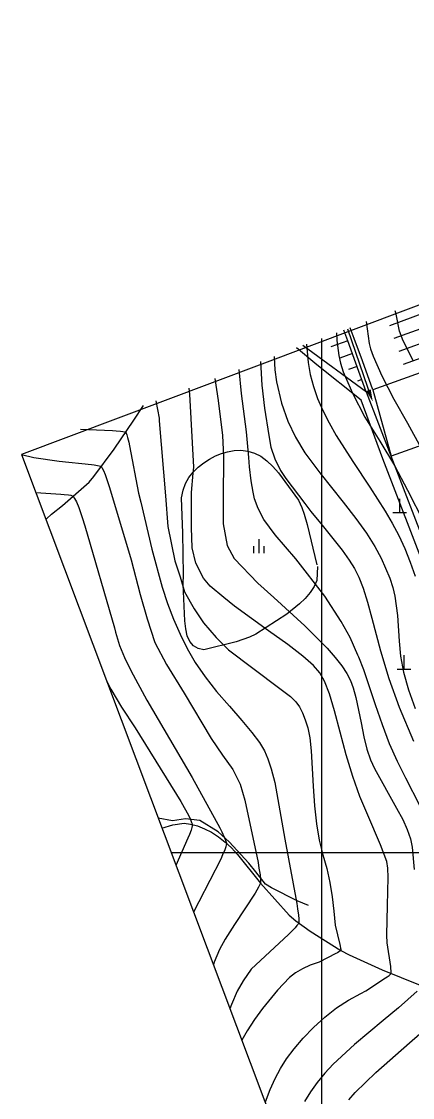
# Model space of a CAD drawing. Extents: x 217521 to 218543, y 254603 to 255798.
# Drawn here: x 217737.2 to 217793.7, y 255410.5 to 255566.1 of the extents above; entities that cross this region are included whole.
import ezdxf

# ---------------------------------------------------------------- set-up
doc = ezdxf.new("R2010")
doc.units = 0
doc.header["$LTSCALE"] = 12
doc.header["$MEASUREMENT"] = 0
for name, pattern in [('AD0023', [6, 5, -1]), ('CONTIN', [1000.001, 1000, -0.001]), ('DASHED', [0.75, 0.5, -0.25])]:
    doc.linetypes.add(name, pattern=pattern)
for name, color, linetype in [('AB002', 29, 'CONTINUOUS'), ('AD0023', 1, 'AD0023'), ('BA003', 166, 'CONTINUOUS'), ('CAA001', 252, 'CONTINUOUS'), ('CAA002', 251, 'CONTINUOUS'), ('CD-SDLL-TYP6', 4, 'H-DICHL06'), ('CD-SDLV-TYP1', 4, 'H-DICHV01'), ('CE-SLOP-BORD', 4, 'CONTINUOUS'), ('CE-SLOP-FILL', 1, 'CONTINUOUS'), ('CV-GRID-BORD', 4, 'CONTINUOUS'), ('CV-GRID-LINE', 1, 'CONTINUOUS'), ('DA001', 36, 'DASHED'), ('DAA002', 74, 'CONTINUOUS'), ('ZD002', 29, 'CONTINUOUS')]:
    doc.layers.add(name, color=color, linetype=linetype)
doc.styles.get("Standard").update_dxf_attribs({"font": 'txt.shx', "bigfont": 'WHGTXT.SHX'})
doc.linetypes.add('H-DICHL06', pattern='A,0.9,[32,kscals.shx,S=0.1,R=0,X=0,Y=0],-0.333333,["L6",STANDARD,S=0.2,R=0,X=0,Y=-0.1],-0.416667', length=1.65)
doc.linetypes.add('H-DICHL06R', pattern='A,0.9,[32,kscals.shx,S=0.1,R=360,X=0,Y=0],-0.666667,["L6",STANDARD,S=0.2,R=180,X=0,Y=0.1],-0.083333', length=1.65)
doc.linetypes.add('H-DICHV01', pattern='A,0.9,[32,kscals.shx,S=0.1,R=360,X=0,Y=0],-0.333333,["V1",STANDARD,S=0.2,R=360,X=0,Y=-0.1],-0.416667', length=1.65)

# ---------------------------------------------------------------- blocks, each defined once
blk = doc.blocks.new('DAA002')
at = {"layer": 'DAA002'}
for points in [[(-0.75, 0), (-0.75, -1)], [(0, 1), (0, -1)], [(0.75, 0), (0.75, -1)]]:
    blk.add_lwpolyline(points, dxfattribs=at)
blk = doc.blocks.new('AB002')
at = {"layer": 'AB002'}
for points in [[(0, 0), (0, 2)], [(-1, 0), (1, 0)]]:
    blk.add_lwpolyline(points, dxfattribs=at)

msp = doc.modelspace()

# ---------------------------------------------------------------- linework, layer by layer
at = {"layer": 'AD0023', "elevation": -159}
msp.add_lwpolyline([(217778.73, 255438.29), (217777.07, 255438.97), (217773.36, 255440.84), (217772.51, 255441.38), (217771.08, 255443.15), (217770.1, 255444.38), (217767.22, 255447.49), (217765.63, 255448.91), (217763.02, 255450.55), (217760.94, 255450.81), (217759.05, 255450.54), (217756.99, 255450.9)], dxfattribs=at)
at = {"layer": 'BA003', "elevation": -159}
for points in [[(217740.74, 255494.11), (217740.83, 255494.19), (217741.55, 255494.85), (217743.14, 255496.08), (217746.99, 255499.49), (217747.68, 255500.3), (217750.6, 255504.26), (217753.47, 255508.41), (217754.86, 255510.56)], [(217757.53, 255449.46), (217759.08, 255449.94), (217760.72, 255450.2), (217761.65, 255450.06), (217762.65, 255449.78), (217763.68, 255449.38), (217764.68, 255448.86), (217765.68, 255448.22), (217766.66, 255447.46), (217767.57, 255446.61), (217768.44, 255445.67), (217771.75, 255441.53), (217775.89, 255436.9), (217776.86, 255436.07), (217778.96, 255434.57), (217783.38, 255431.78), (217784.56, 255431.14), (217789.33, 255428.98), (217794.86, 255426.79)]]:
    msp.add_lwpolyline(points, dxfattribs=at)
at = {"layer": 'CAA001'}
for points, elevation in [([(217773.73, 255517.65), (217773.73, 255517.53), (217773.85, 255515.69), (217774.1, 255513.97), (217774.82, 255510.9), (217775.7, 255508.29), (217776.82, 255505.96), (217778.2, 255503.72), (217780.34, 255500.84), (217783.72, 255496.58), (217785.56, 255494.22), (217787.09, 255492.09), (217788.3, 255490.18), (217789.21, 255488.51), (217790.46, 255485.58), (217790.89, 255484.25), (217791.19, 255483.01), (217791.58, 255480.18), (217791.79, 255476.49), (217791.98, 255474.34), (217792.43, 255471.99), (217793.15, 255469.46), (217794.13, 255466.74)], -59), ([(217756.63, 255511.22), (217757.11, 255508.72), (217757.13, 255508.35), (217758.06, 255497.51), (217758.36, 255493.04), (217759.37, 255488.08), (217760.15, 255485.81), (217760.8, 255483.6), (217762.18, 255481.15), (217763.55, 255479.12), (217765.34, 255477.03), (217767.14, 255475.24), (217774.38, 255469.77), (217774.77, 255469.51), (217776.09, 255468.51), (217776.89, 255467.74), (217777.39, 255467.02), (217777.84, 255466.15), (217778.24, 255465.13), (217778.59, 255463.97), (217778.88, 255462.51), (217779.11, 255460.63), (217779.4, 255455.55), (217779.56, 255452.7), (217779.84, 255450.1), (217780.26, 255447.74), (217780.8, 255445.62), (217781.35, 255443.62), (217781.8, 255441.59), (217782.14, 255439.54), (217782.37, 255437.47), (217782.56, 255435.42), (217783.25, 255432.63), (217783.29, 255432.4), (217783.35, 255432.12), (217783.37, 255431.96), (217783.37, 255431.85), (217783.38, 255431.78), (217783.32, 255431.74), (217783.24, 255431.67), (217783.11, 255431.59), (217782.88, 255431.46), (217782.68, 255431.34), (217780.25, 255430.11), (217778.96, 255429.66), (217777.82, 255429.15), (217776.82, 255428.56), (217775.97, 255427.89), (217774.21, 255426.07), (217772.06, 255423.39), (217770.91, 255421.81), (217769.84, 255420.16), (217769.06, 255418.82)], -64)]:
    msp.add_lwpolyline(points, dxfattribs=dict(at, elevation=elevation))
at = {"layer": 'CAA002'}
for points, elevation in [([(217793.81, 255517.06), (217792.41, 255519.91), (217791.88, 255521.3), (217791.36, 255523.76), (217791.23, 255524.23)], -55), ([(217787.06, 255522.67), (217787.47, 255519.53), (217787.67, 255518.74), (217788.05, 255517.69), (217789.32, 255514.84), (217791.06, 255511.45), (217793.01, 255508.02), (217795, 255504.37)], -56), ([(217782.73, 255521.04), (217782.8, 255519.96), (217783.07, 255517.76), (217783.32, 255516.67), (217783.73, 255515.41), (217785.05, 255512.33), (217786.86, 255508.88), (217789, 255505.39), (217791.15, 255501.88), (217793.02, 255498.33), (217795.38, 255493.69)], -57), ([(217778.42, 255519.41), (217778.68, 255516.77), (217778.97, 255515.05), (217779.42, 255513.31), (217780.02, 255511.57), (217780.78, 255509.82), (217781.68, 255508.04), (217782.69, 255506.23), (217785.09, 255502.47), (217787.59, 255498.76), (217789.81, 255495.27), (217790.82, 255493.55), (217791.75, 255491.75), (217792.62, 255489.87), (217793.42, 255487.91), (217794.13, 255485.87)], -58), ([(217771.78, 255516.92), (217771.95, 255513.49), (217772.34, 255510.19), (217772.98, 255506.22), (217773.25, 255504.51), (217773.83, 255502.83), (217774.67, 255501.15), (217775.45, 255499.98), (217778.2, 255496.37), (217779.06, 255495.21), (217780.66, 255493.24), (217783.55, 255489.62), (217784.59, 255488.18), (217785.35, 255486.99), (217785.97, 255485.74), (217786.6, 255484.13), (217787.23, 255482.15), (217787.88, 255479.81), (217789.13, 255475.1), (217790.33, 255471.08), (217791.8, 255466.97), (217793.9, 255462.05)], -60), ([(217794.86, 255452.64), (217792.79, 255456.67), (217791.57, 255459.08), (217790.43, 255461.65), (217789.38, 255464.38), (217788.41, 255467.28), (217786.72, 255472.33), (217785.99, 255474.18), (217785.84, 255474.49), (217784.74, 255477.04), (217783.41, 255479.32), (217781.06, 255482.99), (217776.88, 255488.38), (217773.9, 255491.87), (217772.25, 255494.09), (217771.42, 255495.67), (217770.92, 255497.07), (217770.73, 255498.02), (217770.41, 255499.66), (217770.18, 255501.69), (217770.08, 255503.03), (217769.73, 255506.76), (217769.02, 255512.27), (217768.69, 255515.76)], -61), ([(217765.19, 255514.44), (217765.64, 255511.29), (217766.26, 255506.23), (217766.44, 255503.2), (217766.35, 255497.07), (217766.35, 255493.43), (217766.97, 255490.32), (217767.95, 255488.46), (217771.37, 255484.89), (217773.7, 255482.78), (217778.17, 255478.72), (217781.39, 255475.49), (217782.57, 255474.14), (217783.53, 255472.91), (217784.27, 255471.8), (217784.78, 255470.82), (217785.17, 255469.74), (217785.55, 255468.35), (217786.3, 255464.68), (217786.7, 255462.66), (217787.15, 255460.89), (217787.67, 255459.36), (217788.24, 255458.07), (217791.43, 255452.35), (217792.32, 255450.73), (217792.99, 255449.25), (217793.46, 255447.92), (217793.71, 255446.72), (217793.97, 255443.49)], -62), ([(217772.5, 255409.91), (217773.17, 255411.67), (217773.89, 255413.28), (217774.65, 255414.73), (217775.53, 255416.12), (217776.63, 255417.58), (217777.93, 255419.09), (217779.44, 255420.65), (217781.08, 255422.16), (217782.76, 255423.48), (217784.49, 255424.62), (217786.25, 255425.58), (217786.99, 255425.97), (217789.85, 255427.82), (217790.08, 255427.98), (217790.35, 255428.18), (217790.5, 255428.3), (217790.59, 255428.39), (217790.65, 255428.45), (217790.66, 255428.54), (217790.66, 255428.67), (217790.66, 255428.86), (217790.62, 255429.2), (217790.59, 255429.49), (217790.07, 255432.89), (217790.03, 255434.01), (217790.14, 255438.3), (217790.24, 255442.32), (217790.16, 255443.7), (217790.01, 255444.64), (217789.13, 255447.05), (217787.27, 255451.32), (217786.14, 255454.03), (217785.1, 255456.93), (217784.14, 255460.04), (217783.28, 255463.35), (217782.47, 255466.44), (217781.72, 255468.9), (217781.01, 255470.73), (217780.36, 255471.92), (217779.42, 255472.96), (217777.87, 255474.32), (217775.7, 255476), (217772.93, 255477.99), (217768.02, 255481.55), (217766.49, 255482.78), (217764.48, 255484.46), (217763.51, 255485.61), (217762.44, 255487.75), (217761.91, 255489.97), (217761.82, 255492.9), (217761.81, 255497.34), (217761.82, 255497.96), (217762.02, 255500.78), (217762.12, 255501.64), (217761.54, 255512.18), (217761.48, 255513.05)], -63), ([(217745.75, 255507.13), (217750.36, 255506.96), (217750.89, 255506.91), (217751.53, 255506.86), (217751.89, 255506.8), (217752.13, 255506.75), (217752.29, 255506.71), (217752.36, 255506.54), (217752.45, 255506.3), (217752.57, 255505.93), (217752.72, 255505.26), (217752.86, 255504.7), (217754.13, 255497.89), (217754.47, 255496.59), (217756.07, 255489.79), (217757.57, 255484.29), (217758.34, 255481.92), (217759.2, 255479.65), (217760.14, 255477.49), (217761.17, 255475.44), (217762.35, 255473.42), (217763.77, 255471.35), (217765.41, 255469.23), (217767.29, 255467.08), (217769.09, 255465.04), (217770.54, 255463.29), (217771.61, 255461.83), (217772.33, 255460.66), (217772.83, 255459.49), (217773.29, 255458.04), (217773.82, 255456.06), (217775.27, 255447.86), (217777.03, 255438.58), (217777.14, 255437.8), (217777.27, 255436.88), (217777.31, 255436.35), (217777.31, 255436), (217777.31, 255435.76), (217777.19, 255435.6), (217777.03, 255435.38), (217776.76, 255435.06), (217776.25, 255434.54), (217775.82, 255434.11), (217770.4, 255429.1), (217769.27, 255427.39), (217768.38, 255425.9), (217767.56, 255423.96), (217767.36, 255423.33)], -65), ([(217737.23, 255503.45), (217739.02, 255503.05), (217742.69, 255502.52), (217747.36, 255502.03), (217747.75, 255501.97), (217748.21, 255501.9), (217748.47, 255501.84), (217748.64, 255501.79), (217748.75, 255501.76), (217748.88, 255501.51), (217749.07, 255501.15), (217749.32, 255500.58), (217749.67, 255499.56), (217749.97, 255498.7), (217753.08, 255488.23), (217754.37, 255483.24), (217755.4, 255479.71), (217756.51, 255476.29), (217758.16, 255473.11), (217760.73, 255468.98), (217764.63, 255462.41), (217766.28, 255460), (217767.75, 255457.92), (217768.82, 255455.83), (217769.5, 255453.51), (217771.41, 255444.49), (217771.54, 255443.68), (217771.7, 255442.71), (217771.75, 255442.16), (217771.75, 255441.79), (217771.75, 255441.53), (217771.7, 255441.4), (217771.63, 255441.22), (217771.49, 255440.94), (217771.22, 255440.48), (217770.99, 255440.09), (217768.03, 255435.55), (217766.68, 255433.41), (217765.83, 255431.94), (217765.08, 255430.08), (217764.96, 255429.72)], -66), ([(217739.28, 255498), (217742.91, 255497.76), (217743.41, 255497.7), (217744.01, 255497.63), (217744.34, 255497.57), (217744.56, 255497.51), (217744.71, 255497.47), (217744.9, 255497.12), (217745.16, 255496.61), (217745.5, 255495.81), (217745.98, 255494.38), (217746.39, 255493.17), (217750.66, 255478.42), (217750.81, 255477.78), (217751.41, 255475.85), (217752.12, 255474.13), (217753.01, 255472.24), (217755.36, 255467.96), (217761.87, 255456.77), (217765.87, 255449.53), (217766.18, 255448.91), (217766.54, 255448.18), (217766.72, 255447.75), (217766.81, 255447.46), (217766.88, 255447.25), (217766.83, 255447.05), (217766.75, 255446.77), (217766.61, 255446.34), (217766.3, 255445.61), (217766.04, 255445), (217762.86, 255438.83), (217762.09, 255437.34)], -67), ([(217749.59, 255470.59), (217750.14, 255469.56), (217751.7, 255466.97), (217753.66, 255463.95), (217760.25, 255453.34), (217760.76, 255452.43), (217761.36, 255451.35), (217761.66, 255450.71), (217761.82, 255450.28), (217761.93, 255449.98), (217761.9, 255449.8), (217761.84, 255449.56), (217761.73, 255449.19), (217761.49, 255448.56), (217761.28, 255448.02), (217759.55, 255444.09)], -68), ([(217794.42, 255425.9), (217791.7, 255423.49), (217789.51, 255421.64), (217785.36, 255418.19), (217782.27, 255415.34), (217781.05, 255414.05), (217779.96, 255412.72), (217778.99, 255411.36), (217778.15, 255409.97)], -62), ([(217784.53, 255410.18), (217785.47, 255411.28), (217788.42, 255414.14), (217793.31, 255418.43), (217795.91, 255420.7)], -61)]:
    msp.add_lwpolyline(points, dxfattribs=dict(at, elevation=elevation))
at = {"layer": 'CD-SDLL-TYP6', "linetype": 'H-DICHL06R', "elevation": -159, "flags": 128}
msp.add_lwpolyline([(217784.34, 255521.64), (217787.82, 255511.5)], dxfattribs=at)
at = {"layer": 'CD-SDLL-TYP6', "elevation": -159, "flags": 128}
msp.add_lwpolyline([(217787.99, 255511.14, 0, 0.7, 0), (217787.37, 255512.76, 0.7, 0.7, 0)], format="xyseb", dxfattribs=at)
at = {"layer": 'CD-SDLV-TYP1', "elevation": -159, "flags": 128}
msp.add_lwpolyline([(217798.02, 255480.57), (217789.46, 255502.84), (217786.3, 255511.33), (217779.93, 255516.42), (217776.99, 255518.88)], dxfattribs=at)
at = {"layer": 'CE-SLOP-BORD', "linetype": 'CONTIN'}
msp.add_line((217788.01, 255512.8, -159), (217790.66, 255503.22, -159), dxfattribs=at)
at = {"layer": 'CE-SLOP-BORD', "linetype": 'CONTIN', "elevation": -159}
for points in [[(217787.05, 255512.51), (217785.55, 255516.65), (217784.37, 255519.91), (217783.81, 255521.44)], [(217788.01, 255512.8), (217786.49, 255516.99), (217785.31, 255520.25), (217784.75, 255521.8)], [(217807.78, 255435.8), (217807.78, 255435.8), (217801.83, 255454.68), (217801.31, 255475.47), (217794.22, 255493.98), (217787.1, 255512.47), (217777.87, 255519.21)]]:
    msp.add_lwpolyline(points, dxfattribs=at)
at = {"layer": 'CE-SLOP-FILL', "linetype": 'CONTIN'}
for p, q in [((217795.46, 255523.93, -159), (217790.39, 255522.09, -159)), ((217796.14, 255522.07, -159), (217791.06, 255520.23, -159)), ((217784.37, 255519.91, -159), (217781.93, 255519.02, -159)), ((217796.82, 255520.2, -159), (217791.74, 255518.36, -159)), ((217785.05, 255518.05, -159), (217783.22, 255517.38, -159)), ((217797.49, 255518.33, -159), (217792.41, 255516.5, -159)), ((217798.17, 255516.46, -159), (217788.01, 255512.8, -159)), ((217785.72, 255516.18, -159), (217784.5, 255515.74, -159)), ((217786.4, 255514.3, -159), (217785.81, 255514.09, -159)), ((217801.53, 255507.12, -159), (217790.66, 255503.22, -159))]:
    msp.add_line(p, q, dxfattribs=at)
at = {"layer": 'CV-GRID-BORD'}
msp.add_lwpolyline([(217988.43, 255340.74), (217903.7, 255566.05), (217737.23, 255503.45), (217821.96, 255278.14)], close=True, dxfattribs=at)
at = {"layer": 'CV-GRID-LINE', "elevation": -159}
for points in [[(217780.65, 255387.99), (217780.65, 255520.25)], [(217758.85, 255445.96), (217948.86, 255445.96)]]:
    msp.add_lwpolyline(points, dxfattribs=at)
at = {"layer": 'DA001', "elevation": -159}
msp.add_lwpolyline([(217779.99, 255487.26), (217779.91, 255485.28), (217779.54, 255484.41), (217778.97, 255483.51), (217778.24, 255482.66), (217777.4, 255481.87), (217775.57, 255480.41), (217771.08, 255477.48), (217770.16, 255477.07), (217768.26, 255476.37), (217763.59, 255475.23), (217762.78, 255475.42), (217762.07, 255475.82), (217761.55, 255476.43), (217761.18, 255477.26), (217760.96, 255478.28), (217760.84, 255479.45), (217760.59, 255484.74), (217760.63, 255486.14), (217760.54, 255492.09), (217760.37, 255497.22), (217760.57, 255498.31), (217760.92, 255499.27), (217761.41, 255500.15), (217762.04, 255500.93), (217762.78, 255501.64), (217763.58, 255502.27), (217764.42, 255502.8), (217765.26, 255503.26), (217766.11, 255503.61), (217767, 255503.87), (217767.96, 255504.03), (217768.95, 255504.09), (217769.94, 255503.97), (217770.91, 255503.68), (217771.82, 255503.21), (217772.69, 255502.55), (217773.53, 255501.75), (217774.35, 255500.82), (217777.28, 255496.87), (217777.75, 255495.81), (217778.07, 255494.85), (217778.53, 255493.36)], close=True, dxfattribs=at)
at = {"layer": 'ZD002', "elevation": -159}
for points in [[(217780.65, 255387.99), (217780.65, 255520.25)], [(217758.85, 255445.96), (217948.86, 255445.96)]]:
    msp.add_lwpolyline(points, dxfattribs=at)

# ---------------------------------------------------------------- block references
at = {"layer": 'AB002'}
for p in [(217791.89, 255495.07, -159), (217792.52, 255472.46, -159)]:
    msp.add_blockref('AB002', p, dxfattribs=at)
at = {"layer": 'DAA002'}
msp.add_blockref('DAA002', (217771.52, 255490.22, -159), dxfattribs=at)

doc.saveas('drawing.dxf')
